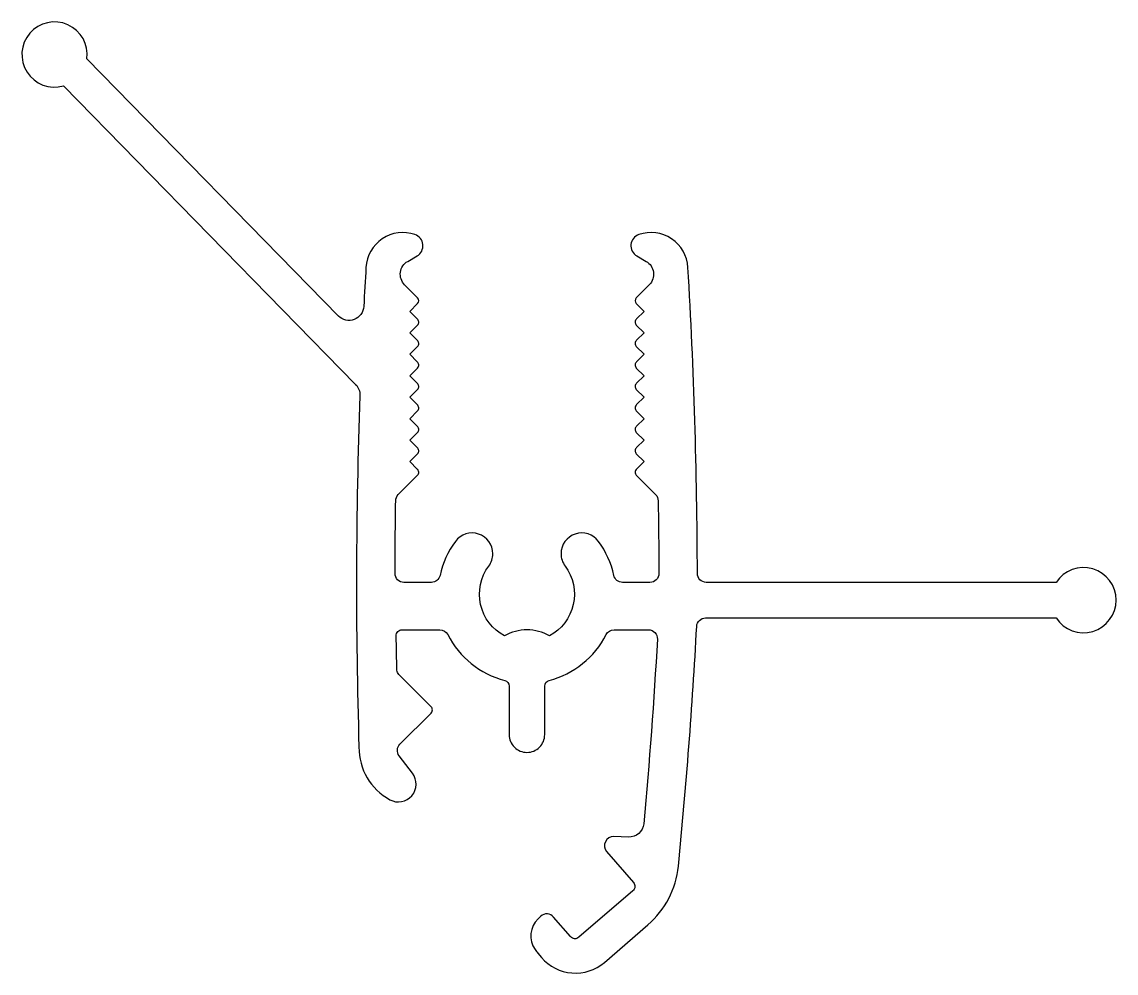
# Model space of a CAD drawing. Extents: x 954.4 to 991.3, y -16.8 to 15.3.
import ezdxf

# ---------------------------------------------------------------- set-up
doc = ezdxf.new("R2010")
doc.units = 0
doc.header["$LTSCALE"] = 15
doc.layers.get('0').update_dxf_attribs({"linetype": 'CONTINUOUS'})

msp = doc.modelspace()

# ---------------------------------------------------------------- linework, layer by layer
at = {"ltscale": 0.05}
msp.add_lwpolyline([(975.098, 7.407), (975.414, 7.225, -0.493145), (975.517, 6.439), (975.078, 6, 0.38034), (975.078, 5.8), (975.34, 5.538), (975.091, 5.288, 0.414214), (975.078, 5.077), (975.34, 4.814), (975.091, 4.565, 0.414214), (975.078, 4.353), (975.34, 4.091), (975.091, 3.841, 0.414214), (975.078, 3.629), (975.34, 3.367), (975.091, 3.117, 0.414214), (975.078, 2.906), (975.34, 2.643), (975.091, 2.394, 0.414214), (975.078, 2.182), (975.34, 1.92), (975.091, 1.67, 0.414214), (975.078, 1.458), (975.34, 1.196), (975.091, 0.946, 0.414214), (975.078, 0.735), (975.34, 0.472), (975.091, 0.223, 0.414214), (975.078, 0.011), (975.73, -0.641, -0.194768), (975.818, -0.849, -0.003429), (975.84, -3.3, -0.41487), (975.54, -3.6), (974.616, -3.6, -0.352908), (974.323, -3.364, 0.106013), (973.804, -2.218, 0.723529), (972.541, -2.634, 0.16041), (972.678, -3.05, -0.455992), (972.152, -5.408, 0.272526), (970.63, -5.408, -0.455992), (970.104, -3.05, 0.16041), (970.241, -2.634, 0.723529), (968.978, -2.218, 0.106013), (968.459, -3.364, -0.352908), (968.166, -3.6), (967.241, -3.6, -0.41487), (966.941, -3.3, -0.003429), (966.964, -0.849, -0.194768), (967.051, -0.641), (967.704, 0.011, 0.414214), (967.691, 0.223), (967.442, 0.472), (967.704, 0.735, 0.414214), (967.691, 0.946), (967.442, 1.196), (967.704, 1.458, 0.414214), (967.691, 1.67), (967.442, 1.92), (967.704, 2.182, 0.414214), (967.691, 2.394), (967.442, 2.643), (967.704, 2.906, 0.414214), (967.691, 3.117), (967.442, 3.367), (967.704, 3.629, 0.414214), (967.691, 3.841), (967.442, 4.091), (967.704, 4.353, 0.414214), (967.691, 4.565), (967.442, 4.814), (967.704, 5.077, 0.414214), (967.691, 5.288), (967.442, 5.538), (967.704, 5.8, 0.38034), (967.704, 6), (967.265, 6.439, -0.493145), (967.368, 7.225), (967.684, 7.407, 0.643927), (967.613, 8.132, 0.495698), (965.961, 7.024, 0.001832), (965.887, 5.707, -0.653303), (965.03, 5.383), (956.544, 14.056, 3.355806), (955.757, 13.145), (965.613, 3.072, -0.205346), (965.755, 2.705, 0.016484), (965.724, -9.161, 0.276404), (966.766, -10.931, 0.809642), (967.53, -10.04), (967.081, -9.451, -0.37573), (967.107, -9.057), (968.158, -8.006, 0.414214), (968.158, -7.794), (967.066, -6.702, -0.191844), (967.007, -6.566, -0.001626), (966.979, -5.405, -0.420298), (967.179, -5.2), (968.451, -5.2, -0.281861), (968.719, -5.364, 0.214778), (970.641, -6.905, -0.341999), (970.791, -7.099), (970.791, -8.734, 0.414214), (971.391, -9.334, 0.414214), (971.991, -8.734), (971.991, -7.099, -0.341999), (972.141, -6.905, 0.214778), (974.063, -5.364, -0.281861), (974.33, -5.2), (975.491, -5.2, -0.430868), (975.791, -5.517, -0.008729), (975.33, -11.739, -0.397751), (974.814, -12.193), (974.317, -12.176, 0.653915), (974.079, -12.672), (974.984, -13.722, -0.414214), (974.963, -14.004), (973.144, -15.57, -0.414214), (972.862, -15.549), (972.291, -14.886, 0.427912), (971.857, -14.863), (971.77, -14.946, 0.371575), (971.664, -15.985, 0.025305), (971.757, -16.105), (971.883, -16.252, 0.415352), (974.002, -16.415), (975.471, -15.151, 0.192639), (976.499, -13.173, 0.011269), (977.117, -5.084, -0.39857), (977.416, -4.8), (989.243, -4.8, 3.369924), (989.243, -3.6), (977.44, -3.6, -0.413564), (977.14, -3.301, 0.01435), (976.821, 7.024, 0.495698), (975.169, 8.132, 0.643926)], format="xyb", close=True, dxfattribs=at)

doc.saveas('drawing.dxf')
